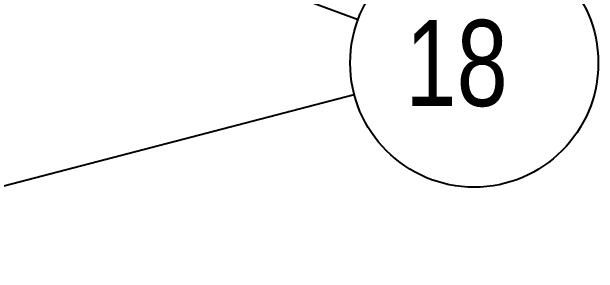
# Model space of a CAD drawing. Header units: millimetres. Extents: x 0 to 841, y 0 to 594.
# Drawn here: x 375.12 to 395.59, y 372.84 to 381.96 of the extents above; entities that cross this region are included whole.
import ezdxf

# ---------------------------------------------------------------- set-up
doc = ezdxf.new("R2010")
doc.units = ezdxf.units.MM
doc.header["$LTSCALE"] = 46.255
doc.layers.get('0').update_dxf_attribs({"linetype": 'CONTINUOUS'})
doc.layers.add('DETAIL', color=7, linetype='CONTINUOUS')
doc.styles.get("Standard").update_dxf_attribs({"font": 'txt', "width": 0.8})
doc.dimstyles.get("Standard").update_dxf_attribs({"dimtxt": 3, "dimasz": 2.1, "dimexe": 2, "dimexo": 1, "dimtad": 1, "dimzin": 0, "dimdsep": 46, "dimtxsty": 'STANDARD', "dimblk": '_FILLED', "dimblk1": '_FILLED', "dimblk2": '_FILLED', "dimcen": 0.09, "dimazin": 0, "dimtol": 1, "dimtp": 0.01, "dimtm": 0.01, "dimtfac": 1, "dimtofl": 0, "dimtmove": 0, "dimatfit": 3, "dimldrblk": '_FILLED', "dimfxl": 1, "dimtolj": 1, "dimtzin": 0, "dimarcsym": 0})

# ---------------------------------------------------------------- blocks, each defined once
blk = doc.blocks.new('_FILLED')
at = {"color": 0, "linetype": 'BYBLOCK'}
blk.add_solid([(0, 0), (-1, 0.1667), (-1, -0.1667)], dxfattribs=at)
blk = doc.blocks.new('BALLOON_BL20', base_point=(391.263, 380.171))
at = {"layer": 'DETAIL', "color": 7, "linetype": 'CONTINUOUS'}
blk.add_circle((391.263, 380.171), 4.33, dxfattribs=at)
at = {"layer": 'DETAIL', "color": 7, "linetype": 'CONTINUOUS', "insert": (388.863, 381.671), "char_height": 3, "width": 4.8, "attachment_point": 1, "line_spacing_factor": 0.9}
blk.add_mtext('18', dxfattribs=at)

msp = doc.modelspace()

# ---------------------------------------------------------------- block references
at = {"layer": 'DETAIL', "color": 7, "linetype": 'CONTINUOUS'}
msp.add_blockref('BALLOON_BL20', (391.263, 380.171), dxfattribs=at)

# ---------------------------------------------------------------- leaders
for points in [[(363.558, 390.499), (387.205, 381.683)], [(363.175, 372.841), (387.073, 379.078)]]:
    msp.add_leader(points, dimstyle='STANDARD', override={"dimtad": 0}, dxfattribs=at)

doc.saveas('drawing.dxf')
